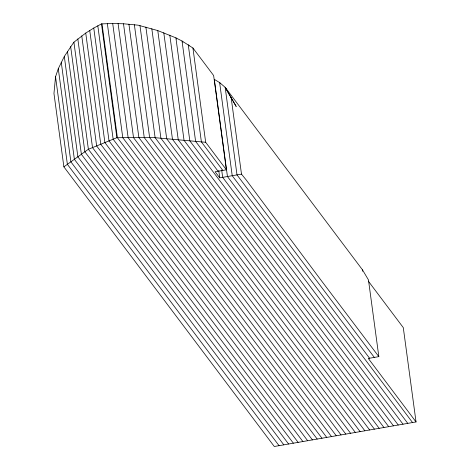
<?xml version="1.0" encoding="UTF-8"?>
<svg xmlns="http://www.w3.org/2000/svg" width="470" height="470" viewBox="0 0 470 470"><rect width="100%" height="100%" fill="white"/><g stroke="black" fill="none" stroke-linecap="round" stroke-linejoin="round"><path stroke-width="0.7" d="M416.038 421.937L368.298 358.446L378.838 356.624L320.928 280.073L246.086 179.81L241.492 174.129L219.737 177.836L215.125 171.75L226.387 169.799L213.638 75.529L192.929 48.005L182.037 41.013L175.897 37.853L157.779 30.579L138.18 25.18L123.492 23.77L112.706 23.5L101.479 23.905L93.765 28.035L85.734 33.07L73.808 42.271L64.308 56.447L58.286 68.702L55.542 76.763L53.962 93.465L63.879 166.85L274.292 446.5L416.038 421.937L403.289 327.625L368.327 281.125M63.879 166.85L88.284 149.319L116.865 137.704L153.367 137.54L205.672 142.275L226.387 169.799M378.838 356.624L368.468 279.932L362.482 269.833L225.159 87.32L219.631 82.585L214.314 79.371L227.445 176.526L412.548 422.542M220.512 83.754L219.631 82.585L232.221 175.709L369.549 358.228M189.128 45.901L188.253 44.738L201.389 141.887L222.845 170.41M182.918 42.182L182.037 41.013L195.602 141.364L218.08 171.233M176.779 39.022L175.897 37.853L189.821 140.841L403.013 424.193M374.32 357.406L236.998 174.893L225.159 87.32L236.163 106.426L225.159 87.32M407.784 423.364L222.668 177.337L221.687 170.064M398.249 425.015L184.04 140.319L169.811 35.109M393.478 425.844L178.253 139.796L163.777 32.7M388.714 426.672L172.472 139.273L157.779 30.579M383.943 427.494L166.691 138.744L151.81 28.699M379.178 428.323L160.905 138.221L145.876 27.043M374.408 429.151L155.124 137.698L139.966 25.586M369.643 429.974L149.625 137.557L134.367 24.698M364.873 430.802L144.255 137.581L128.921 24.152M360.108 431.63L138.885 137.604L123.492 23.77M355.338 432.453L133.515 137.628L118.088 23.553M350.573 433.281L128.14 137.651L112.706 23.5M345.803 434.11L122.77 137.681L107.348 23.606M341.038 434.932L117.4 137.704L102.008 23.87M336.267 435.761L113.147 139.214L97.813 25.785M331.503 436.583L109.022 140.894L93.765 28.035M326.732 437.411L104.892 142.569L89.735 30.456M321.968 438.24L100.768 144.249L85.734 33.07M317.197 439.062L96.638 145.923L81.762 35.879M312.433 439.891L92.514 147.603L77.82 38.91M307.662 440.719L88.383 149.278L73.907 42.188M302.897 441.541L84.87 151.769L70.647 46.559M298.127 442.37L81.375 154.283L67.451 51.295M293.362 443.192L77.873 156.798L64.308 56.447M288.592 444.021L74.377 159.307L61.241 62.157M283.827 444.849L70.876 161.821L58.286 68.702M279.057 445.672L67.38 164.336L55.542 76.763M362.482 269.833L362.676 271.278M231.093 97.231L241.492 174.129M218.756 170.598L219.737 177.836M192.929 48.005L205.672 142.275M101.479 23.905L116.865 137.704"/></g></svg>
